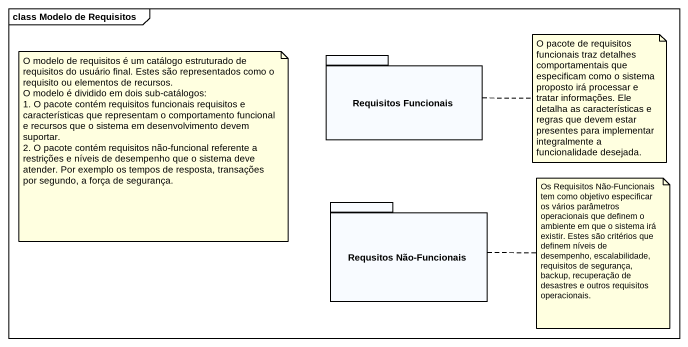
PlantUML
@startuml
mainframe class Modelo de Requisitos
package "Requisitos Funcionais" as Requisitos_Funcionais {
}
package "Requsitos Não-Funcionais" as Requsitos_Não_Funcionais {
}
note right of Requisitos_Funcionais : O pacote de requisitos funcionais traz detalhes comportamentais que especificam como o sistema proposto irá processar e tratar informações. Ele detalha as características e regras que devem estar presentes para implementar integralmente a funcionalidade desejada.
note as N2
  O modelo de requisitos é um catálogo estruturado de requisitos do usuário final. Estes são representados como o requisito ou elementos de recursos.
  O modelo é dividido em dois sub-catálogos:
  1. O pacote contém requisitos funcionais requisitos e características que representam o comportamento funcional e recursos que o sistema em desenvolvimento devem suportar.
  2. O pacote contém requisitos não-funcional referente a restrições e níveis de desempenho que o sistema deve atender. Por exemplo os tempos de resposta, transações por segundo, a força de segurança.
end note
note right of Requsitos_Não_Funcionais : Os Requisitos Não-Funcionais tem como objetivo especificar os vários parâmetros operacionais que definem o ambiente em que o sistema irá existir. Estes são critérios que definem níveis de desempenho, escalabilidade, requisitos de segurança, backup, recuperação de desastres e outros requisitos operacionais.
@enduml
